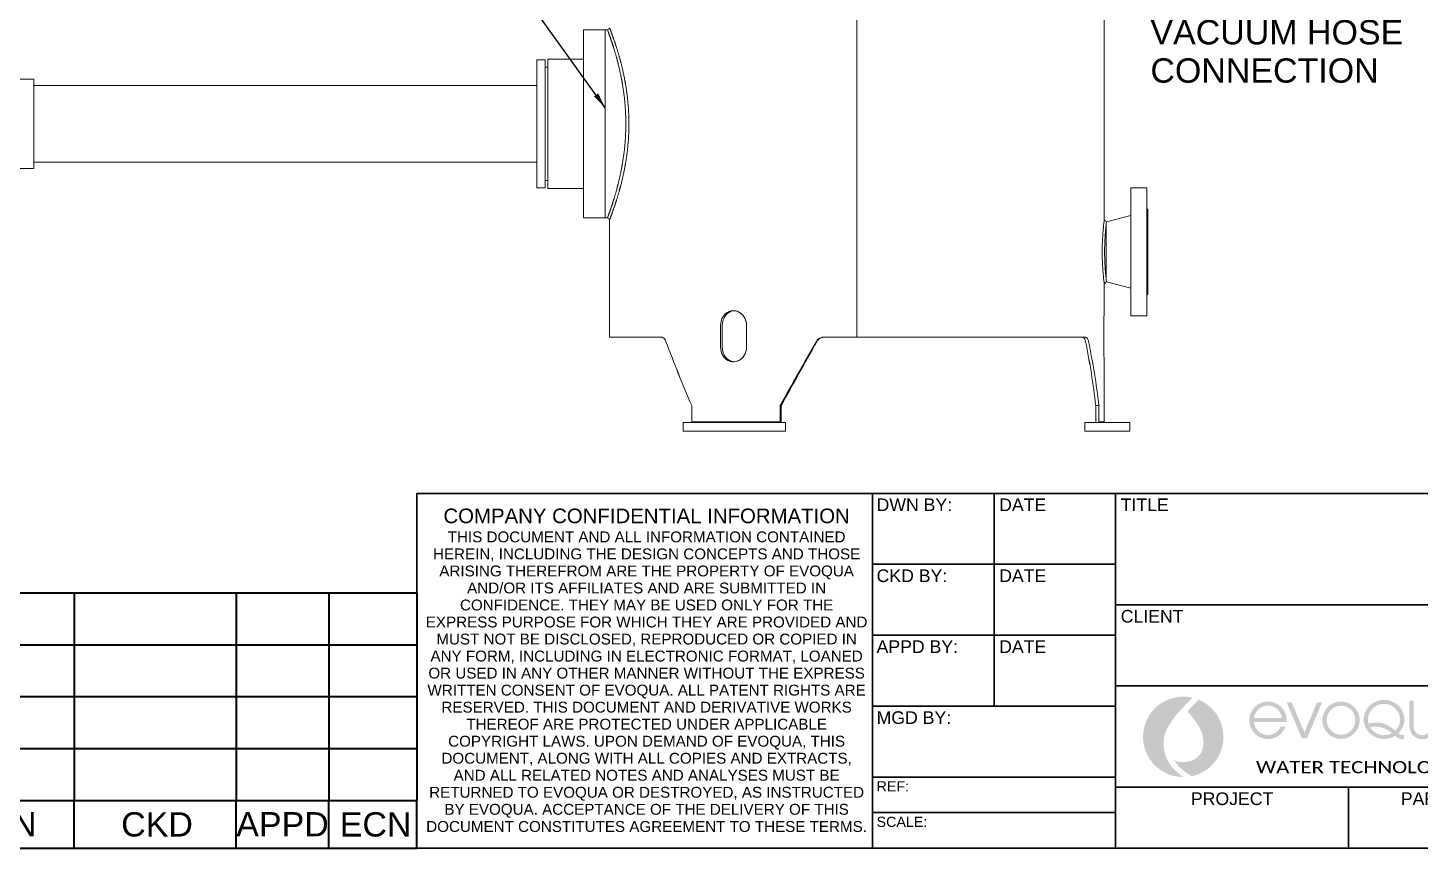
# Model space of a CAD drawing. Header units: inches. Extents: x 12 to 318, y 5 to 204.
# Drawn here: x 193.9 to 275.5, y 4.7 to 52.8 of the extents above; entities that cross this region are included whole.
import ezdxf
from ezdxf.enums import TextEntityAlignment as Align

# ---------------------------------------------------------------- set-up
doc = ezdxf.new("R2010")
doc.units = ezdxf.units.IN
doc.header["$LTSCALE"] = 9.5
doc.header["$MEASUREMENT"] = 0
doc.layers.get('0').update_dxf_attribs({"lineweight": 25})
for name, color, linetype, lineweight in [('Border', 7, 'Continuous', 35), ('Hatch', 7, 'Continuous', 18), ('Symbol', 7, 'Continuous', 25), ('Symbol (ANSI)', 7, 'Continuous', 25), ('Title', 7, 'Continuous', 35), ('Visible', 7, 'Continuous', 18)]:
    doc.layers.add(name, color=color, linetype=linetype, lineweight=lineweight)
doc.styles.add('MEMCOR Medium', font='arial.ttf')
doc.styles.get("Standard").update_dxf_attribs({"font": 'arial.ttf'})
doc.styles.add('Standard A-B-C', font='arial.ttf')
doc.styles.add('Standard D-E', font='arial.ttf')
doc.dimstyles.new('in [mm] D-E NeptuneBenson$7', dxfattribs={"dimscale": 9.5, "dimtxt": 0.1500000059604645, "dimasz": 0.09842519462108612, "dimexe": 0.125, "dimexo": 0.063, "dimgap": 0.03149606299212598, "dimtad": 0, "dimtih": 1, "dimtoh": 1, "dimdec": 4, "dimzin": 3, "dimdsep": 46, "dimlunit": 5, "dimtxsty": 'Standard D-E', "dimcen": 0.09, "dimdle": 0.3937007874015748, "dimclrd": 256, "dimclre": 256, "dimclrt": 256, "dimadec": 1, "dimazin": 1, "dimtfac": 1, "dimtofl": 0, "dimtmove": 0, "dimatfit": 3, "dimfxl": 1, "dimfrac": 1, "dimtolj": 1, "dimtzin": 4, "dimlwd": -1, "dimlwe": -1, "dimarcsym": 0})

# ---------------------------------------------------------------- blocks, each defined once
blk = doc.blocks.new('Borders 22x34_D')
at = {"layer": 'Border'}
blk.add_line((1.25, 0.4999999999999998), (33.5, 0.4999999999999999), dxfattribs=at)
blk = doc.blocks.new('Title Blocks D-E')
at = {"layer": 'Hatch'}
h = blk.add_hatch(color=256, dxfattribs=at)
edge = h.paths.add_edge_path()
edge.add_arc((19.98189101367876, 9.943906092784042), 0.2480719103066371, 76.67904422196989, 270.1894755167525)
edge.add_spline(control_points=[(19.98271137895041, 9.695835538940974), (19.95345309105183, 9.716895074018595), (19.90706101172811, 9.757582681646385), (19.87700493049096, 9.809075822364122), (19.86340140199017, 9.859645821546861), (19.85905807307129, 9.913599619973075), (19.86446310478937, 9.954909505000881), (19.8816433844362, 9.996605463722519), (19.91586083952322, 10.05094746716277), (19.94824109578481, 10.09215870240479), (19.99280924253348, 10.13969271243175), (20.03904818574205, 10.18530354588766)], knot_values=[1, 1, 1, 1, 1, 2, 3, 4, 5, 6, 7, 8, 9, 9, 9, 9, 9], degree=4, periodic=0)
h = blk.add_hatch(color=256, dxfattribs=at)
edge = h.paths.add_edge_path()
edge.add_line((20.07652725733046, 10.17321735301929), (20.00727756033102, 10.10174476056733))
edge.add_spline(control_points=[(20.00727756033102, 10.10174476056733), (20.03914590152676, 10.06589463365678), (20.06205326464902, 10.03231709591344), (20.07977724453722, 10.00633734431644), (20.09291840155609, 9.982728954174325), (20.10645438168407, 9.938139373098876), (20.10645438168407, 9.885254681356948), (20.0973312580813, 9.844655972069827), (20.06500654201578, 9.813293603220147), (20.03456712345327, 9.793429472069839), (19.98866453348985, 9.788065841916373), (19.94298954232558, 9.788065841916373), (19.92328802309256, 9.80336153764499)], knot_values=[1, 1, 1, 1, 1, 2, 3, 4, 5, 6, 7, 8, 9, 10, 10, 10, 10, 10], degree=4, periodic=0)
edge.add_spline(control_points=[(19.92328802309256, 9.80336153764499), (19.94541699423018, 9.76971769391496), (19.96808223500112, 9.745075690320038), (19.99617440364807, 9.723795472653753), (20.03456712345327, 9.701491365215341)], knot_values=[1, 1, 1, 1, 1, 2, 2, 2, 2, 2], degree=4, periodic=0)
edge.add_arc((19.98189101367876, 9.943906092784042), 0.248071910306636, 282.2596405573036, 427.574169988247)
h = blk.add_hatch(color=256, dxfattribs=at)
edge = h.paths.add_edge_path(flags=0)
edge.add_arc((20.50451582386743, 10.0511933714257), 0.08593673129867534, 6.776661522110381, 173.2233384778896)
edge.add_line((20.41917947616973, 10.06133386194242), (20.58985217156513, 10.06133386194242))
edge = h.paths.add_edge_path()
edge.add_arc((20.50465952519584, 10.04614204808804), 0.1155461320437756, 354.8678353908406, 699.9288679324424)
edge.add_line((20.61318822665002, 10.00648817575572), (20.58256276585194, 10.00648817575572))
edge.add_arc((20.50435126089575, 10.04054076796844), 0.0853030980909805, 183.1818174345895, 336.47212022216326, ccw=False)
edge.add_line((20.41917966361967, 10.035806049248), (20.61974243338927, 10.035806049248))
blk.add_hatch(color=256, dxfattribs=at).paths.add_polyline_path([(20.83882920677774, 10.1574384630601), (20.74579721742829, 9.936036758994819), (20.71370478699376, 9.936036758994819), (20.61974243338927, 10.1574384630601), (20.65090274812042, 10.1574384630601), (20.72975100221102, 9.971649823795975), (20.80781854366126, 10.1574384630601)])
h = blk.add_hatch(color=256, dxfattribs=at)
edge = h.paths.add_edge_path(flags=0)
edge.add_arc((20.95540742271109, 10.04673761102746), 0.08898218991667346, 0, 360)
edge = h.paths.add_edge_path()
edge.add_arc((20.95540742271109, 10.04673761102746), 0.1152627050413219, 0, 360)
h = blk.add_hatch(color=256, dxfattribs=at)
edge = h.paths.add_edge_path(flags=0)
edge.add_spline(control_points=[(21.28965365755471, 9.98179292378984), (21.28703241586095, 9.983963055464308), (21.27929868501237, 9.99042403830512), (21.26621666323003, 10.00148305775575), (21.24874244271965, 10.01314764377143), (21.21811683598544, 10.03074535794635), (21.17310424011757, 10.03358443398824), (21.14717791512313, 10.03074535794635), (21.12528978030135, 10.02579253233809)], knot_values=[-5.52597164909316, -5.52597164909316, -5.52597164909316, -5.52597164909316, -5.52597164909316, -5, -4, -3, -2, -1, -1, -1, -1, -1], degree=4, periodic=0)
edge.add_arc((21.2209285947543, 10.05406190907489), 0.09972933616068584, 182.5887102984282, 196.466876723726, ccw=False)
edge.add_arc((21.22092859475428, 10.04792371726015), 0.09964095679554646, 0.9395147463749254, 179.0604852533602, ccw=False)
edge.add_arc((21.2209285947543, 10.05406190907489), 0.09972933616068579, 313.56015868189434, 357.4112897013063, ccw=False)
edge = h.paths.add_edge_path(flags=0)
edge.add_spline(control_points=[(21.13623384771224, 10.00140509266396), (21.14717791512313, 10.00653126271307), (21.16403102746299, 10.00775959704101), (21.18778228260108, 10.00775959704101), (21.22362858241822, 9.997574353673063), (21.24871627221788, 9.983693987986738), (21.26100620248021, 9.974763794409442), (21.26795225583187, 9.96919300850959), (21.27019188039856, 9.967349342635039)], knot_values=[-5.475496917830196, -5.475496917830196, -5.475496917830196, -5.475496917830196, -5.475496917830196, -4.475496917830196, -3.475496917830196, -2.475496917830196, -1.475496917830196, -1, -1, -1, -1, -1], degree=4, periodic=0)
edge.add_arc((21.2209285947543, 10.05406190907489), 0.09972933616068583, 211.8702374822789, 299.6018442750251, ccw=False)
edge = h.paths.add_edge_path()
edge.add_line((21.34298238841649, 9.955344151221507), (21.34298238841649, 9.930594838847103))
edge.add_spline(control_points=[(21.34298238841649, 9.930594838847103), (21.32558160767466, 9.930594838847103), (21.3124251213407, 9.931839985738108), (21.30160919742674, 9.939822479466438), (21.29240971520882, 9.947892082317136), (21.28922983792888, 9.950733973171527)], knot_values=[6.426385496155728, 6.426385496155728, 6.426385496155728, 6.426385496155728, 6.426385496155728, 7.426385496155728, 8, 8, 8, 8, 8], degree=4, periodic=0)
edge.add_arc((21.22080332029925, 10.05690955693937), 0.1263148562258648, 183.1672639838756, 302.80039011630686, ccw=False)
edge.add_arc((21.22092859475428, 10.04648217173905), 0.1262942701338117, 2.941242516077807, 178.4353925870931, ccw=False)
edge.add_arc((21.22080332029925, 10.05690955693937), 0.1263148562258648, 314.2285574218731, 358.2093711192952, ccw=False)
edge.add_spline(control_points=[(21.30891075433669, 9.966396999961352), (21.31059179566335, 9.965135118110556), (21.31622790101721, 9.961063967666211), (21.32196975317009, 9.957773353566468), (21.33082036812931, 9.95499168933311), (21.34298238841649, 9.955344151221507)], knot_values=[6.585199874805888, 6.585199874805888, 6.585199874805888, 6.585199874805888, 6.585199874805888, 7, 8, 8, 8, 8, 8], degree=4, periodic=0)
h = blk.add_hatch(color=256, dxfattribs=at)
edge = h.paths.add_edge_path()
edge.add_arc((21.45740204549791, 10.00880344364932), 0.0797103534870232, 180, 360)
edge.add_line((21.53711239898493, 10.00880344364932), (21.53711239898493, 10.16800607434183))
edge.add_line((21.53711239898493, 10.16800607434183), (21.50965984869046, 10.16800607434183))
edge.add_line((21.50965984869046, 10.16800607434183), (21.50965984869046, 10.00769037620621))
edge.add_arc((21.45647626523377, 10.00769037620621), 0.05318358345669146, -180, 0, ccw=False)
edge.add_line((21.40329268177708, 10.00769037620621), (21.40329268177708, 10.16800607434183))
edge.add_line((21.40329268177708, 10.16800607434183), (21.37769169201088, 10.16800607434183))
edge.add_line((21.37769169201088, 10.16800607434183), (21.37769169201088, 10.00880344364932))
at = {"layer": 'Title'}
for p, q in [((18.06458223216816, 11.4454762342088), (15.25208223216816, 11.4454762342088)), ((15.25208223216816, 11.4454762342088), (15.25208223216816, 9.257976234208797)), ((19.56458223216816, 11.4454762342088), (18.06458223216816, 11.4454762342088)), ((18.06458223216816, 11.4454762342088), (18.06458223216816, 9.257976234208797)), ((18.06458223216816, 9.257976234208797), (18.06458223216816, 11.4454762342088)), ((18.81458223216816, 11.4454762342088), (18.81458223216816, 10.1329762342088)), ((19.56458223216816, 11.4454762342088), (25.75208223216816, 11.4454762342088)), ((19.56458223216816, 9.257976234208797), (19.56458223216816, 11.4454762342088)), ((19.56458223216816, 9.257976234208797), (19.56458223216816, 11.4454762342088)), ((18.06458223216816, 11.0079762342088), (19.56458223216816, 11.0079762342088)), ((19.56458223216816, 10.7579762342088), (25.75208223216816, 10.7579762342088)), ((18.06458223216816, 10.5704762342088), (19.56458223216816, 10.5704762342088)), ((19.56458223216816, 10.2579762342088), (25.75208223216816, 10.2579762342088)), ((18.06458223216816, 10.1329762342088), (19.56458223216816, 10.1329762342088)), ((18.06458223216816, 9.695476234208797), (19.56458223216816, 9.695476234208797)), ((19.56458223216816, 9.632976234208797), (25.75208223216816, 9.632976234208797)), ((21.00208223216816, 9.632976234208797), (21.00208223216816, 9.257976234208797)), ((18.06458223216816, 9.476726234208797), (19.56458223216816, 9.476726234208797)), ((15.25208223216816, 9.257976234208797), (18.06458223216816, 9.257976234208797)), ((18.06458223216816, 9.257976234208797), (19.56458223216816, 9.257976234208797)), ((25.75208223216816, 9.257976234208797), (19.56458223216816, 9.257976234208797))]:
    blk.add_line(p, q, dxfattribs=at)
at = {"layer": 'Title', "insert": (16.67048464356042, 11.3517262342088), "char_height": 0.06000000074153809, "width": 2.725909075399083, "attachment_point": 2, "line_spacing_factor": 0.7571007013320923, "style": 'Standard A-B-C'}
blk.add_mtext('\\pxsm0.94;\\fArial|b0|i0;{\\H0.0900;COMPANY CONFIDENTIAL INFORMATION\\P}\\fArial|b0|i0;{\\H0.0670;THIS DOCUMENT AND ALL INFORMATION CONTAINED HEREIN, INCLUDING THE DESIGN CONCEPTS AND THOSE ARISING THEREFROM ARE THE PROPERTY OF EVOQUA AND/OR ITS AFFILIATES AND ARE SUBMITTED IN CONFIDENCE. THEY MAY BE USED ONLY FOR THE EXPRESS PURPOSE FOR WHICH THEY ARE PROVIDED AND MUST NOT BE DISCLOSED, REPRODUCED OR COPIED IN ANY FORM, INCLUDING IN ELECTRONIC FORMAT, LOANED OR USED IN ANY OTHER MANNER WITHOUT THE EXPRESS WRITTEN CONSENT OF EVOQUA. ALL PATENT RIGHTS ARE RESERVED. THIS DOCUMENT AND DERIVATIVE WORKS THEREOF ARE PROTECTED UNDER APPLICABLE COPYRIGHT LAWS. UPON DEMAND OF EVOQUA, THIS DOCUMENT, ALONG WITH ALL COPIES AND EXTRACTS, AND ALL RELATED NOTES AND ANALYSES MUST BE RETURNED TO EVOQUA OR DESTROYED, AS INSTRUCTED BY EVOQUA. ACCEPTANCE OF THE DELIVERY OF THIS DOCUMENT CONSTITUTES AGREEMENT TO THESE TERMS}\\fArial|b0|i0;{\\H0.0680;.}', dxfattribs=at)
at = {"layer": 'Title'}
for s, insert, char_height, attachment_point, style in [('\\fArial|b0|i0;{\\H0.0780;DWN BY:}', (18.08958223216816, 11.4142262342088), 0.07799999920401986, 1, 'Standard A-B-C'), ('\\fArial|b0|i0;{\\H0.0780;DATE}', (18.84583223216816, 11.4142262342088), 0.07799999920401986, 1, 'Standard A-B-C'), ('\\fArial|b0|i0;{\\H0.0780;TITLE}', (19.59583223216816, 11.4142262342088), 0.07799999920401986, 1, 'Standard A-B-C'), ('\\fArial|b0|i0;{\\H0.0780;CKD BY:}', (18.08958223216816, 10.9767262342088), 0.07799999920401986, 1, 'Standard A-B-C'), ('\\fArial|b0|i0;{\\H0.0780;DATE}', (18.84583223216816, 10.9767262342088), 0.07799999920401986, 1, 'Standard A-B-C'), ('\\fArial|b0|i0;{\\H0.0780;CLIENT}', (19.59583223216816, 10.7267262342088), 0.07799999920401986, 1, 'Standard A-B-C'), ('\\fArial|b0|i0;{\\H0.0780;DATE}', (18.84583223216816, 10.5392262342088), 0.07799999920401986, 1, 'Standard A-B-C'), ('\\fArial|b0|i0;{\\H0.0780;MGD BY:}', (18.08958223216816, 10.1017262342088), 0.07799999920401986, 1, 'Standard A-B-C'), ('\\fCalibri|b0|i0;\\W1.20;{\\H0.0750;WATER TECHNOLOGIES}', (21.77234922199468, 9.794773761189376), 0.07500000239357234, 3, 'Standard D-E'), ('\\fArial|b0|i0;{\\H0.0630;REF:}', (18.08958223216816, 9.670476234208797), 0.06299999755198561, 1, 'Standard A-B-C'), ('\\fArial|b0|i0;{\\H0.0780;PROJECT}', (20.28333223216816, 9.6017262342088), 0.07799999920401986, 2, 'Standard A-B-C'), ('\\fArial|b0|i0;{\\H0.0780;PART NUMBER}', (21.72083223216816, 9.6017262342088), 0.07799999920401986, 2, 'Standard A-B-C'), ('\\fArial|b0|i0;{\\H0.0630;SCALE:}', (18.08958223216816, 9.451726234208797), 0.06299999755198561, 1, 'Standard A-B-C')]:
    blk.add_mtext(s, dxfattribs=dict(at, insert=insert, char_height=char_height, attachment_point=attachment_point, style=style))
at = {"layer": 'Title', "insert": (18.08958223216816, 10.5392262342088), "char_height": 0.07799999920401986, "attachment_point": 1, "line_spacing_factor": 3.028467655181885, "style": 'Standard A-B-C'}
blk.add_mtext('\\fArial|b0|i0;{\\H0.0780;APPD BY:\\P}', dxfattribs=at)
at = {"layer": 'Title', "lineweight": 30, "flags": 63}
for tag, height, p in [('CREATION_DATE', 0.09399999783733698, (19.18958223216816, 11.1407762342088)), ('DESIGNER', 0.09399999783733698, (18.43958223216816, 11.1407762342088)), ('CHECKED_DATE', 0.09399999783733698, (19.18958223216816, 10.7032762342088)), ('CHECKED_BY', 0.09399999783733698, (18.43958223216816, 10.7032762342088)), ('ENG_APPROVED_BY', 0.09399999783733698, (18.43958223216816, 10.2657762342088)), ('ENG_APPROVAL_DATE', 0.09399999783733698, (19.18958223216816, 10.2657762342088)), ('MANAGER', 0.09399999783733698, (18.81458223216816, 9.828276234208797)), ('PROJECT', 0.1200000014830762, (20.28333223216816, 9.376776234208798)), ('PART_NUMBER', 0.1200000014830762, (21.72083223216816, 9.376776234208798)), ('Sheet_Number', 0.1200000014830762, (24.50208223216816, 9.376776234208798)), ('REVISION_NUMBER', 0.1200000014830762, (25.56458223216816, 9.376776234208798)), ('Number_of_sheets', 0.12466666970666, (25.06458223216816, 9.376776234208798)), ('@DMS_Reference', 0.1200000014830762, (23.31458223216816, 9.376776234208798))]:
    blk.add_attdef(tag, text='', height=height, dxfattribs=at).set_placement(p, align=Align.MIDDLE_CENTER)
for tag, p in [('!Reference', (18.87708223216816, 9.526726234208796)), ('Scale_1', (18.87708223216816, 9.307976234208798))]:
    blk.add_attdef(tag, text='', height=0.07799999920401986, dxfattribs=at).set_placement(p, align=Align.BOTTOM_CENTER)
blk = doc.blocks.new('REVISION HISTORY')
at = {"layer": 'Symbol', "lineweight": 40}
for p, q in [((12.0175707732559, 2.074655538904385), (22.81200683154063, 2.074655538904385)), ((20.69859214072695, 2.074655538904385), (20.69859214072695, 0.7941311077808768)), ((21.69859214072695, 2.074655538904385), (21.69859214072695, 0.7941311077808768)), ((22.26943821399773, 2.074655538904385), (22.26943821399773, 0.7941311077808768)), ((22.81200683154063, 2.074655538904385), (22.81200683154063, 0.7941311077808768)), ((12.0175707732559, 1.754524431123508), (22.81200683154063, 1.754524431123508)), ((12.0175707732559, 1.434393323342631), (22.81200683154063, 1.434393323342631)), ((12.0175707732559, 1.114262215561754), (22.81200683154063, 1.114262215561754)), ((12.0175707732559, 0.7941311077808768), (22.81200683154063, 0.7941311077808768)), ((20.69859214072695, 0.4999999999999998), (20.69859214072695, 0.7941311077808768)), ((21.69859214072695, 0.4999999999999998), (21.69859214072695, 0.7941311077808768)), ((22.26943821399773, 0.4999999999999998), (22.26943821399773, 0.7941311077808768)), ((22.81200683154063, 0.4999999999999998), (22.81200683154063, 0.7941311077808768)), ((12.0175707732559, 0.4999999999999998), (22.81200683154063, 0.4999999999999998))]:
    blk.add_line(p, q, dxfattribs=at)
at = {"layer": 'Symbol', "char_height": 0.1500000047871447, "attachment_point": 7, "style": 'MEMCOR Medium'}
for s, insert in [('DWN', (19.96524539888552, 0.572065551496866)), ('CKD', (20.98822786025928, 0.5694931424802211)), ('APPD', (21.69835214010489, 0.572065551496866)), ('ECN', (22.33683825909716, 0.5694931424802211))]:
    blk.add_mtext(s, dxfattribs=dict(at, insert=insert))

msp = doc.modelspace()

# ---------------------------------------------------------------- linework, layer by layer
at = {"layer": 'Visible'}
for p, q in [((257.0174830504922, 41.5544890653735), (257.0174830504922, 83.78991177396573)), ((242.517481785133, 34.67991177396463), (242.517481785133, 59.03991177396541)), ((242.5174843158603, 59.03991177396542), (242.5174843158603, 34.67991177396463)), ((226.4862330504925, 52.6799117739647), (226.4862330504925, 41.67991177396472)), ((227.7674830504925, 52.6799117739647), (226.4862330504925, 52.6799117739647)), ((227.7674830504925, 41.67991177396469), (227.7674830504925, 52.67991177396463)), ((227.7674830504925, 52.67991177396463), (227.8964556339785, 52.67991177396463)), ((227.7674830504925, 52.6799117739647), (227.7674830504925, 41.67991177396472)), ((223.7499830504925, 50.9244117739647), (223.7499830504925, 43.43541177396472)), ((224.2499830504925, 50.9244117739647), (223.7499830504925, 50.9244117739647)), ((224.2499830504925, 50.9244117739647), (224.2499830504925, 43.43541177396472)), ((224.3924830504925, 50.96116177396471), (224.3924830504925, 43.39866177396471)), ((226.4862330504925, 50.96116177396471), (224.3924830504925, 50.96116177396471)), ((192.8924830504925, 49.8049117739647), (194.2674830504925, 49.8049117739647)), ((194.2674830504925, 44.5549117739647), (194.2674830504925, 49.8049117739647)), ((224.3924830504925, 50.4924117739647), (224.2499830504925, 50.4924117739647)), ((194.2674830504925, 49.4299117739647), (223.7499830504925, 49.4299117739647)), ((194.2674830504925, 44.92991177396471), (223.7499830504925, 44.92991177396471)), ((192.8924830504925, 44.55491177396471), (194.2674830504925, 44.55491177396471)), ((224.2499830504925, 43.43541177396472), (223.7499830504925, 43.43541177396472)), ((224.3924830504925, 43.86741177396471), (224.2499830504925, 43.86741177396471)), ((226.4862330504925, 43.39866177396471), (224.3924830504925, 43.39866177396471)), ((258.5799830504924, 43.4299117739648), (258.5799830504924, 35.92991177396484)), ((259.5199830504923, 43.42991177396481), (258.5799830504924, 43.4299117739648)), ((259.5199830504923, 43.42991177396481), (259.5199830504924, 35.92991177396485)), ((227.7674830504925, 41.67991177396472), (226.4862330504925, 41.67991177396472)), ((227.7674830504925, 41.67991177396469), (227.8964556339786, 41.67991177396469)), ((257.1420939047719, 41.43332862949261), (258.5799830504924, 41.80491177396481)), ((259.5799830504924, 42.17991177396482), (259.5199830504923, 42.17991177396482)), ((259.5799830504924, 42.17991177396482), (259.5799830504924, 37.17991177396484)), ((228.0174830504925, 34.67991177396451), (228.0174830504925, 41.55899462225276)), ((257.1288719393814, 41.31574264029418), (257.1288719393815, 38.04408090763513)), ((257.0174830504922, 36.23491164280183), (257.0174830504922, 37.80533448255656)), ((257.1420939047719, 37.92649491843701), (258.5799830504924, 37.55491177396483)), ((259.5799830504924, 37.17991177396484), (259.5199830504924, 37.17991177396484)), ((259.5199830504924, 35.92991177396485), (258.5799830504924, 35.92991177396484)), ((234.5217949498702, 34.10991177396453), (234.5217949498702, 35.35991177396456)), ((234.6251874819734, 35.35991177396457), (234.6251874819734, 34.10991177396453)), ((236.0456564019592, 34.10991177396411), (236.0456564019592, 35.35991177396459)), ((236.0464441516808, 35.35991177396458), (236.0464441516808, 34.10991177396458)), ((256.9907766794607, 34.10991177396475), (256.9907766794607, 35.35991177396473)), ((231.052684220683, 34.67991177396453), (228.0174830504925, 34.67991177396451)), ((242.517481785133, 34.67991177396463), (240.5693141345944, 34.67991177396461)), ((242.5174817905418, 34.67991177396458), (242.5174843158603, 34.67991177396458)), ((255.936694665169, 34.67991177396476), (242.5174843158603, 34.67991177396462)), ((257.0174830504922, 29.72991177396507), (257.0174830504922, 33.23491190512767)), ((232.8302211526657, 29.72407905452088), (232.8302211526657, 30.67991177396453)), ((232.8308761755649, 30.67991177396453), (232.8302211526657, 30.67991177396453)), ((232.8308761755713, 30.67991177396451), (232.8308761755713, 29.72505989438076)), ((238.0818489814384, 30.67991177396456), (238.0237402225181, 30.67991177396456)), ((238.0237402225181, 29.67991177396454), (238.0237402225181, 30.67991177396456)), ((238.0818489814384, 30.67991177396456), (238.0818489814384, 29.67991177396454)), ((256.5206928492132, 30.67991177396474), (256.5206928492132, 29.67991177396473)), ((256.5208896526803, 29.67991177396473), (256.5208896526803, 30.67991177396473)), ((256.5208896526803, 30.67991177396473), (256.7043403907896, 30.67991177396474)), ((256.7043403907896, 30.67991177396474), (256.7043403907896, 29.67991177396473)), ((232.5610740969184, 29.67991177396469), (232.3233645802287, 29.67991177396469)), ((232.3233645802287, 29.1799117739647), (232.3233645802287, 29.67991177396469)), ((236.7522362748919, 29.6799117739647), (232.5610740969184, 29.67991177396469)), ((232.8341163499987, 29.72991177396476), (232.8007254303418, 29.67991177396474)), ((232.8341163499987, 29.72991177396475), (238.0124125788137, 29.72991177396474)), ((237.6199979500977, 29.67991177396469), (236.7522362748919, 29.67991177396469)), ((237.6199979500977, 29.67991177396469), (238.0224287822941, 29.67991177396469)), ((237.9968778530493, 29.67991177396472), (238.0124125788137, 29.72991177396474)), ((238.0124125788137, 29.72991177396474), (238.0124125788137, 29.67991177396481)), ((238.0237402225181, 29.67991177396454), (238.022428782294, 29.67991177396454)), ((238.0257607727017, 29.67991177396454), (238.0237402225181, 29.67991177396454)), ((238.0257607727704, 29.67991177396469), (238.3059973303906, 29.67991177396468)), ((238.3394909794445, 29.67991177396468), (238.3059973303906, 29.67991177396468)), ((238.3394909794445, 29.17991177396469), (238.3394909794445, 29.67991177396468)), ((256.1366069134111, 29.67991177396472), (255.886606913411, 29.67991177396471)), ((255.886606913411, 29.17991177396472), (255.886606913411, 29.67991177396472)), ((256.1366069134111, 29.67991177396472), (257.5086056739977, 29.67991177396473)), ((256.7059202226726, 29.72991177396495), (256.7548458680939, 29.67991177396485)), ((256.7059202226726, 29.67991177396485), (256.7059202226726, 29.72991177396495)), ((256.7059202226727, 29.72991177396495), (257.0174830504922, 29.72991177396496)), ((257.0174830504922, 29.72991177396495), (257.0674830504922, 29.67991177396486)), ((258.2391387796755, 29.67991177396474), (257.5086056739976, 29.67991177396473)), ((258.5166069134102, 29.67991177396474), (258.2391387796755, 29.67991177396474)), ((258.5166069134102, 29.17991177396475), (258.5166069134102, 29.67991177396474)), ((232.3233645802287, 29.1799117739647), (232.5610740969184, 29.1799117739647)), ((232.5610740969184, 29.1799117739647), (236.7522362748919, 29.1799117739647)), ((236.7522362748919, 29.1799117739647), (237.6199979500977, 29.1799117739647)), ((238.3059973303906, 29.17991177396469), (237.6199979500977, 29.1799117739647)), ((238.3059973303906, 29.17991177396469), (238.3394909794445, 29.17991177396469)), ((255.886606913411, 29.17991177396472), (256.1366069134111, 29.17991177396472)), ((257.5086056739977, 29.17991177396473), (256.1366069134111, 29.17991177396472)), ((257.5086056739976, 29.17991177396473), (258.2391387796755, 29.17991177396474)), ((258.2391387796755, 29.17991177396474), (258.5166069134102, 29.17991177396475))]:
    msp.add_line(p, q, dxfattribs=at)
for points in [[(227.8964556339787, 52.67991177396465), (227.9367933930561, 52.72022202643616), (227.9771452902114, 52.76051867443389), (228.0174830504924, 52.80082892567656)], [(228.0174830504924, 41.55899462225275), (227.9771452902114, 41.59930487349543), (227.9367933930561, 41.63960152149316), (227.8964556339787, 41.67991177396467)], [(257.0174830504922, 41.55448906537326), (257.0590163420742, 41.51409868229406), (257.1005606098422, 41.4737190168977), (257.1420939047718, 41.43332862949261)], [(257.1420939047718, 37.92649491843703), (257.1005604861185, 37.88610464673764), (257.0590164652214, 37.84572475033904), (257.0174830504922, 37.80533448255636)], [(232.8302211526657, 30.67991177396453), (232.2897484354984, 31.92991177396453), (231.7858124946038, 33.17991177396453), (231.3240846966284, 34.42991177396454)], [(231.3246442904433, 34.42991177396452), (231.7864061285005, 33.17991177396451), (232.2903739988716, 31.92991177396452), (232.8308761755713, 30.67991177396451)], [(238.0237402225181, 30.67991177396456), (238.714338379087, 31.92991177396457), (239.4218772814226, 33.17991177396458), (240.1383941862351, 34.4299117739646)], [(240.1691582824116, 34.42991177396459), (239.461906682269, 33.17991177396458), (238.7635169896833, 31.92991177396457), (238.0818489814384, 30.67991177396456)], [(255.9197982995889, 34.42991177396476), (256.1713950799673, 33.17991177396476), (256.3724474872904, 31.92991177396475), (256.5206928492132, 30.67991177396474)], [(256.5208896526803, 30.67991177396473), (256.3726909480186, 31.92991177396474), (256.1716844553837, 33.17991177396475), (255.92013233039, 34.42991177396475)], [(256.0957128828639, 34.42991177396475), (256.3505604513156, 33.17991177396475), (256.5542002175742, 31.92991177396475), (256.7043403907896, 30.67991177396474)]]:
    msp.add_open_spline(points, degree=3, dxfattribs=at)
for points, knots in [([(227.8964556339787, 52.67991177396465), (227.8964556339788, 52.67991177396465), (227.9092603231007, 52.64617294284986), (227.9613912694689, 52.50528949303391), (228.0006849640191, 52.39818586322767), (228.0995636920459, 52.11644456418647), (228.1591560812408, 51.94158305319577), (228.2876104085267, 51.53895242709522), (228.3563595036571, 51.31115263718996), (228.4900478355871, 50.82665742648522), (228.5598241971791, 50.55283014255313), (228.6919790580936, 49.9556816275679), (228.7542243601737, 49.6323570686101), (228.8585160694197, 48.95602296055837), (228.900527815269, 48.60240932135997), (228.9564834342982, 47.88895335313502), (228.9703636993387, 47.52909733642733), (228.9703636993387, 46.830726211502), (228.9564834342982, 46.47087019479432), (228.900527815269, 45.75741422656935), (228.8585160694197, 45.40380058737095), (228.7542243601737, 44.72746647931922), (228.6919790580936, 44.40414192036141), (228.5598241971791, 43.80699340537618), (228.4900478355871, 43.5331661214441), (228.3563595036571, 43.04867091073937), (228.2876104085267, 42.8208711208341), (228.1591560812408, 42.41824049473355), (228.0995636920459, 42.24337898374285), (228.0006849640191, 41.96163768470165), (227.9613912694689, 41.8545340548954), (227.9092603231062, 41.71365060509449), (227.8964556339842, 41.67991177397906), (227.8964556339787, 41.67991177396467)], [21.27809189646734, 21.27809189646734, 21.27809189646757, 21.27809189646757, 23.93682088461898, 23.93682088461898, 26.59554987277038, 26.59554987277038, 29.25427886092179, 29.25427886092179, 31.9130078490732, 31.9130078490732, 34.57380183503867, 34.57380183503867, 37.23459582100415, 37.23459582100415, 39.89538980696963, 39.89538980696963, 42.5561837929351, 42.5561837929351, 45.21697777890058, 45.21697777890058, 47.87777176486606, 47.87777176486606, 50.53856575083154, 50.53856575083154, 53.19935973679702, 53.19935973679702, 55.85808872494843, 55.85808872494843, 58.51681771309984, 58.51681771309984, 61.17554670125125, 61.17554670125125, 63.83427568883552, 63.83427568883552, 63.83427568940266, 63.83427568940266]), ([(228.0174830504924, 52.80082892567656), (228.0174830504925, 52.80082892567656), (228.0309854494735, 52.76630221241146), (228.0859395234957, 52.62220852789371), (228.127356946758, 52.51268410711597), (228.2315846232626, 52.22467389781104), (228.2944038533525, 52.0459592398074), (228.4298489597406, 51.63455770373112), (228.5023570809703, 51.40183930904065), (228.6434156939341, 50.90694284547268), (228.7170808147561, 50.62722602365148), (228.8566902368213, 50.01718757036566), (228.9224943083753, 49.6868614125742), (229.032817200678, 48.99575421039675), (229.0772978634029, 48.63435156954053), (229.1365658096957, 47.90500723916784), (229.1512835018718, 47.53705078570225), (229.1512835018718, 46.82277276222707), (229.1365658096957, 46.45481630876148), (229.0772978634029, 45.72547197838879), (229.032817200678, 45.36406933753255), (228.9224943083753, 44.67296213535511), (228.8566902368213, 44.34263597756365), (228.7170808147561, 43.73259752427783), (228.6434156939341, 43.45288070245663), (228.5023570809703, 42.95798423888866), (228.4298489597406, 42.7252658441982), (228.2944038533525, 42.31386430812191), (228.2315846232626, 42.13514965011828), (228.127356946758, 41.84713944081334), (228.0859395234957, 41.7376150200356), (228.0309854494791, 41.59352133553266), (228.0174830504981, 41.55899462226694), (228.0174830504924, 41.55899462225275)], [-65.28473741580785, -65.28473741580785, -65.28473741580785, -65.28473741580785, -62.56574190059764, -62.56574190059764, -59.84674638538742, -59.84674638538742, -57.1277508701772, -57.1277508701772, -54.40875535496698, -54.40875535496698, -51.68735608552656, -51.68735608552656, -48.96595681608613, -48.96595681608613, -46.24455754664569, -46.24455754664569, -43.52315827720527, -43.52315827720527, -40.80175900776484, -40.80175900776484, -38.0803597383244, -38.0803597383244, -35.35896046888396, -35.35896046888396, -32.63756119944353, -32.63756119944353, -29.91856568423331, -29.91856568423331, -27.19957016902309, -27.19957016902309, -24.48057465381287, -24.48057465381287, -21.7615791391612, -21.7615791391612, -21.76157913860266, -21.76157913860266]), ([(257.0024087559909, 41.43408186699291), (257.0015395874333, 41.4269074333838), (257.0006395778841, 41.41942974557028), (256.9939871320823, 41.3637962974453), (256.9870957513294, 41.30423028791591), (256.9722955151865, 41.1666270499712), (256.9644015554659, 41.08858092867308), (256.9491364585987, 40.92229445291821), (256.941229575421, 40.82835175540819), (256.9263822597194, 40.62374809290471), (256.9194570468046, 40.51309203263992), (256.9079458851475, 40.2822031280571), (256.9033615833447, 40.16178388158897), (256.8972858673305, 39.91955446018662), (256.89579866737, 39.79774209542109), (256.89579866737, 39.67991177396481)], [23.19831917963526, 23.19831917963526, 23.19831917963526, 23.19831917963526, 23.3444230088024, 23.3444230088024, 24.2422814670053, 24.2422814670053, 25.1401399252082, 25.1401399252082, 26.03800697470502, 26.03800697470502, 26.93587402420184, 26.93587402420184, 27.83374107369866, 27.83374107369866, 28.73160812319548, 28.73160812319548, 28.73160812319548, 28.73160812319548]), ([(257.0174830504922, 41.55448906537328), (257.0174830504913, 41.55448906536535), (257.0160088376471, 41.54320055976501), (257.0104708589272, 41.49956140024769), (257.0068702307986, 41.47094443699599), (257.0024087559909, 41.43408186699291)], [21.54870609239661, 21.54870609239661, 21.5487060927117, 21.5487060927117, 22.44656455059951, 22.44656455059951, 23.19831917963526, 23.19831917963526, 23.19831917963526, 23.19831917963526]), ([(257.1288719393815, 41.31574264029513), (257.1281836053433, 41.30959437856176), (257.1274721232455, 41.30320516240464), (257.1217963131056, 41.25191487752674), (257.1158430495319, 41.19630782593409), (257.1030584518483, 41.06784264883976), (257.0962400158263, 40.99497626237345), (257.0830560288038, 40.83972047576014), (257.0762280426479, 40.75201001785874), (257.0634086472828, 40.5609851903636), (257.0574303764562, 40.45767551450874), (257.0474946052425, 40.24212518618188), (257.0435384915702, 40.1297108552167), (257.0382957632905, 39.90359542609887), (257.0370127480797, 39.7898923121194), (257.0370127480797, 39.67991177396481), (257.0370127480797, 39.56993123581022), (257.0382957632906, 39.45622812183075), (257.0435384915702, 39.23011269271293), (257.0474946052425, 39.11769836174774), (257.0574303764562, 38.90214803342088), (257.0634086472828, 38.79883835756603), (257.0762280426479, 38.60781353007089), (257.0830560288038, 38.52010307216949), (257.0962400158263, 38.36484728555618), (257.1030584518483, 38.29198089908986), (257.1158430495319, 38.16351572199553), (257.1217963131056, 38.10790867040289), (257.1274721232455, 38.05661838552491), (257.1281836053433, 38.0502291693677), (257.1288719393815, 38.04408090763427)], [-5.152609483577328, -5.152609483577328, -5.152609483577328, -5.152609483577328, -5.028298459789877, -5.028298459789877, -4.190252631370868, -4.190252631370868, -3.352206802951859, -3.352206802951859, -2.514155102213894, -2.514155102213894, -1.676103401475929, -1.676103401475929, -0.8380517007379646, -0.8380517007379646, 0, 0, 0, 0.8380517007379638, 0.8380517007379638, 1.676103401475928, 1.676103401475928, 2.514155102213891, 2.514155102213891, 3.352206802951855, 3.352206802951855, 4.190252631370864, 4.190252631370864, 5.028298459789873, 5.028298459789873, 5.152609483578867, 5.152609483578867, 5.152609483578867, 5.152609483578867]), ([(257.1420939047718, 41.43332862949261), (257.1420939047719, 41.43332862949261), (257.1408300860694, 41.42257177497457), (257.1360314461307, 41.38051980929934), (257.1328398370888, 41.35228122042992), (257.1288719393815, 41.31574264029513)], [-20.00002553869961, -20.00002553869961, -20.00002553869961, -20.00002553869961, -19.16523934871505, -19.16523934871505, -18.44501013328993, -18.44501013328993, -18.44501013328993, -18.44501013328993]), ([(256.89579866737, 39.67991177396481), (256.89579866737, 39.56208145250854), (256.8972858673305, 39.440269087743), (256.9033615833447, 39.19803966634065), (256.9079458851475, 39.07762041987252), (256.9194570468046, 38.8467315152897), (256.9263822597194, 38.73607545502492), (256.941229575421, 38.53147179252144), (256.9491364585987, 38.43752909501141), (256.9644015554659, 38.27124261925654), (256.9722955151865, 38.19319649795842), (256.9870957513294, 38.05559326001371), (256.9939871320823, 37.99602725048432), (257.000639577885, 37.94039380235184), (257.001539587435, 37.93291611453142), (257.0024087559934, 37.92574168091598)], [28.73160812319548, 28.73160812319548, 28.73160812319548, 28.73160812319548, 29.6294751726923, 29.6294751726923, 30.52734222218912, 30.52734222218912, 31.42520927168594, 31.42520927168594, 32.32307632118275, 32.32307632118275, 33.22093477938566, 33.22093477938566, 34.11879323758855, 34.11879323758855, 34.26489706689647, 34.26489706689647, 34.26489706689647, 34.26489706689647]), ([(257.0024087559934, 37.92574168091598), (257.0068702308, 37.88887911092293), (257.0104708589276, 37.86026214767821), (257.0160088376471, 37.81662298816461), (257.0174830504913, 37.80533448256428), (257.0174830504922, 37.80533448255636)], [5.533288943700995, 5.533288943700995, 5.533288943700995, 5.533288943700995, 6.285043572595971, 6.285043572595971, 7.182902030483754, 7.182902030483754, 7.18290203079887, 7.18290203079887]), ([(257.1288719393815, 38.04408090763427), (257.132822551844, 38.0077014995219), (257.136003551302, 37.9795510748169), (257.1408199382725, 37.93733737114617), (257.1420939047719, 37.92649491843703), (257.1420939047718, 37.92649491843703)], [-8.22209581399036, -8.22209581399036, -8.22209581399036, -8.22209581399036, -7.504795368913318, -7.504795368913318, -6.666689870646927, -6.666689870646927, -6.666689870646914, -6.666689870646914]), ([(234.5217949498702, 35.35991177396456), (234.5217949498702, 35.53859101490784), (234.5689925345298, 35.71685825133955), (234.655881856059, 35.86304421364138), (234.745555369311, 36.01391440801059), (234.8773433885893, 36.1297981427038), (235.0278994147815, 36.18884393000503), (235.1736948270447, 36.24602267681252), (235.3364483736709, 36.24972409065996), (235.487241165676, 36.19929134838723), (235.6454196454905, 36.14638845827222), (235.7894542373498, 36.03402651414485), (235.889896961976, 35.88402884841737), (235.9903396866023, 35.7340311826899), (236.0464441516808, 35.54723188546457), (236.0464441516808, 35.35991177396458)], [-3.141592653589792, -3.141592653589792, -3.141592653589792, -3.141592653589792, -2.52897811321286, -2.52897811321286, -2.52897811321286, -1.896733584909645, -1.896733584909645, -1.896733584909645, -1.284480764571366, -1.284480764571366, -1.284480764571366, -0.6422403822856829, -0.6422403822856829, -0.6422403822856829, -3.194088094213912e-31, -3.194088094213912e-31, -3.194088094213912e-31, -3.194088094213912e-31]), ([(235.3179993886552, 36.23296187731706), (235.2615386039322, 36.22896564758592), (235.2056838728107, 36.21763571132744), (235.1518758383429, 36.19894133456383), (234.9990430604708, 36.14584306476777), (234.8634730361604, 36.03344550835705), (234.7699388902609, 35.88353370135863), (234.6764047443614, 35.73362189436021), (234.6251874819734, 35.54702582335175), (234.6251874819734, 35.35991177396457)], [1.6326592193096, 1.6326592193096, 1.6326592193096, 1.6326592193096, 1.858524886363372, 1.858524886363372, 1.858524886363372, 2.500058769976582, 2.500058769976582, 2.500058769976582, 3.141592653589792, 3.141592653589792, 3.141592653589792, 3.141592653589792]), ([(236.0456564019592, 35.35991177396459), (236.0456564019592, 35.53859101490787), (235.9947603634238, 35.71685825133957), (235.9027399643922, 35.86304421364139), (235.8077709586873, 36.0139144080106), (235.6695543643361, 36.12979814270381), (235.5155858850188, 36.18884393000504), (235.4513997066421, 36.21345886062532), (235.3846370317399, 36.22816324239526), (235.3176173748482, 36.23290467421435)], [1.598521340292712e-15, 1.598521340292712e-15, 1.598521340292712e-15, 1.598521340292712e-15, 0.6126145403769331, 0.6126145403769331, 0.6126145403769331, 1.244859068680148, 1.244859068680148, 1.244859068680148, 1.508428341113449, 1.508428341113449, 1.508428341113449, 1.508428341113449]), ([(257.017407304152, 36.2345962858419), (257.0174105701856, 36.23462177385297), (257.0167273263165, 36.22287585217182), (257.0153417106671, 36.1992913483874), (257.0122336074351, 36.14638845827239), (257.0058083995289, 36.03402651414501), (257.0003145588369, 35.88402884841754), (256.994820718145, 35.73403118269006), (256.9907181420655, 35.54723188546474), (256.9907181420655, 35.35991177396474)], [1.570796326794899, 1.570796326794899, 1.570796326794899, 1.570796326794899, 1.857111889018427, 1.857111889018427, 1.857111889018427, 2.49935227130411, 2.49935227130411, 2.49935227130411, 3.141592653589793, 3.141592653589793, 3.141592653589793, 3.141592653589793]), ([(256.9907766794607, 35.35991177396473), (256.9907766794607, 35.53859101490801), (256.9944764457397, 35.71685825133973), (256.9996092723184, 35.86304421364155), (257.0049065698932, 36.01391440801076), (257.0113372595537, 36.12979814270397), (257.0147505652433, 36.1888439300052), (257.0165072503924, 36.21923231800599), (257.0174005821338, 36.23451587745059), (257.0174072778825, 36.23459601046544)], [1.598521340292691e-15, 1.598521340292691e-15, 1.598521340292691e-15, 1.598521340292691e-15, 0.6126145403769333, 0.6126145403769333, 0.6126145403769333, 1.244859068680148, 1.244859068680148, 1.244859068680148, 1.570248785975975, 1.570248785975975, 1.570248785975975, 1.570248785975975]), ([(231.3240846966284, 34.42991177396456), (231.2863163638392, 34.53215906380397), (231.2249265683134, 34.61224720705091), (231.1552985658046, 34.65148760531344), (231.121997005028, 34.67025543521737), (231.0869380634647, 34.67991177396455), (231.0521453005865, 34.67991177396455)], [0.5235987755983067, 0.5235987755983067, 0.5235987755983067, 0.5235987755983067, 1.231988779350699, 1.231988779350699, 1.231988779350699, 1.570796326794897, 1.570796326794897, 1.570796326794897, 1.570796326794897]), ([(231.0526842206829, 34.67991177396453), (231.125435781879, 34.67991177396453), (231.1991979171576, 34.63643144754787), (231.2560430973712, 34.55961694526075), (231.2832309119791, 34.52287823778296), (231.306579185751, 34.47881443114463), (231.3246442904433, 34.42991177396453)], [-1.047197551196597, -1.047197551196597, -1.047197551196597, -1.047197551196597, -0.338807547444205, -0.338807547444205, -0.338807547444205, -4.611875668044256e-15, -4.611875668044256e-15, -4.611875668044256e-15, -4.611875668044256e-15]), ([(240.1383941862351, 34.42991177396461), (240.197003715548, 34.53215906380402), (240.2928296477293, 34.61224720705096), (240.4037065971925, 34.6514876053135), (240.4567366330721, 34.67025543521743), (240.5129958951698, 34.67991177396461), (240.5693141345944, 34.67991177396461)], [0.5235987755982894, 0.5235987755982894, 0.5235987755982894, 0.5235987755982894, 1.231988779350683, 1.231988779350683, 1.231988779350683, 1.570796326794897, 1.570796326794897, 1.570796326794897, 1.570796326794897]), ([(240.5945059901321, 34.67991177396461), (240.4781799916433, 34.67991177396461), (240.362557365684, 34.63635650082045), (240.2745558026441, 34.55942531447199), (240.2325746201922, 34.52272525985055), (240.1967793770542, 34.47872943418108), (240.1691582824115, 34.42991177396461)], [-1.570796326794897, -1.570796326794897, -1.570796326794897, -1.570796326794897, -0.8618174468045716, -0.8618174468045716, -0.8618174468045716, -0.5235987755982894, -0.5235987755982894, -0.5235987755982894, -0.5235987755982894]), ([(255.7628097140755, 34.67991177396477), (255.8072889107208, 34.67991177396477), (255.8500653350387, 34.63635650082062), (255.8819545783956, 34.55942531447216), (255.8971673552757, 34.5227252598507), (255.9099724066801, 34.47872943418124), (255.9197982995889, 34.42991177396476)], [-1.570796326794897, -1.570796326794897, -1.570796326794897, -1.570796326794897, -0.861817446804572, -0.861817446804572, -0.861817446804572, -0.523598775598295, -0.523598775598295, -0.523598775598295, -0.523598775598295]), ([(255.92013233039, 34.42991177396475), (255.8995388070294, 34.53224406076779), (255.8654999116201, 34.61237800000907), (255.8247303522527, 34.65158538378051), (255.8052812169059, 34.67028928260587), (255.784385755466, 34.67991177396475), (255.7631703832063, 34.67991177396475)], [-3.441698259734489e-16, -3.441698259734489e-16, -3.441698259734489e-16, -3.441698259734489e-16, 0.7089788799903242, 0.7089788799903242, 0.7089788799903242, 1.047197551196599, 1.047197551196599, 1.047197551196599, 1.047197551196599]), ([(255.9366946651689, 34.67991177396475), (255.981711816086, 34.67991177396476), (256.0250074355314, 34.6364314475481), (256.0572996102312, 34.55961694526097), (256.0727442557708, 34.52287823778318), (256.0857427042454, 34.47881443114485), (256.0957128828639, 34.42991177396475)], [-1.047197551196599, -1.047197551196599, -1.047197551196599, -1.047197551196599, -0.3388075474442066, -0.3388075474442066, -0.3388075474442066, 3.441698259734489e-16, 3.441698259734489e-16, 3.441698259734489e-16, 3.441698259734489e-16]), ([(236.0464441516808, 34.10991177396458), (236.0464441516808, 33.9312325330213), (235.9955465895898, 33.75296529658958), (235.90352332687, 33.60677933428776), (235.8085513657158, 33.45590913991855), (235.6703303804021, 33.34002540522533), (235.5163567468436, 33.2809796179241), (235.3672517926941, 33.22380087111661), (235.2042433590825, 33.22009945726916), (235.0564064778551, 33.27053219954189), (234.9013286865223, 33.3234350896569), (234.7637109959593, 33.43579703378426), (234.668755881179, 33.58579469951174), (234.5738007663986, 33.73579236523921), (234.5217949498702, 33.92259166246454), (234.5217949498702, 34.10991177396453)], [-3.141592653589793, -3.141592653589793, -3.141592653589793, -3.141592653589793, -2.528978113212861, -2.528978113212861, -2.528978113212861, -1.896733584909646, -1.896733584909646, -1.896733584909646, -1.284480764571367, -1.284480764571367, -1.284480764571367, -0.6422403822856836, -0.6422403822856836, -0.6422403822856836, 1.916452856528347e-28, 1.916452856528347e-28, 1.916452856528347e-28, 1.916452856528347e-28]), ([(234.6251874819734, 34.10991177396453), (234.6251874819734, 33.93073406451375), (234.6720418314887, 33.75197409684697), (234.7582591843658, 33.60555660746829), (234.8469316929251, 33.45496968213462), (234.9770719726631, 33.33940324798925), (235.1256515537052, 33.28062118087863), (235.1874504546207, 33.25617187825239), (235.2523227802639, 33.24157909346828), (235.3180108342426, 33.23689123344673)], [-1.916452856528347e-28, -1.916452856528347e-28, -1.916452856528347e-28, -1.916452856528347e-28, 0.6143235752598367, 0.6143235752598367, 0.6143235752598367, 1.246140844842326, 1.246140844842326, 1.246140844842326, 1.50893343428018, 1.50893343428018, 1.50893343428018, 1.50893343428018]), ([(235.3176222295887, 33.23688695004603), (235.374561961481, 33.24088072862611), (235.4313167067002, 33.25208509724161), (235.4864712811362, 33.27053219954146), (235.6446444371854, 33.32343508965647), (235.7886744332978, 33.43579703378384), (235.8891140240914, 33.58579469951133), (235.9895536148849, 33.7357923652388), (236.0456564019592, 33.92259166246413), (236.0456564019592, 34.10991177396411)], [1.633164312480191, 1.633164312480191, 1.633164312480191, 1.633164312480191, 1.857111889018425, 1.857111889018425, 1.857111889018425, 2.499352271304109, 2.499352271304109, 2.499352271304109, 3.141592653589793, 3.141592653589793, 3.141592653589793, 3.141592653589793]), ([(257.0174073477725, 33.23522724501021), (257.0174135658256, 33.23524674242974), (257.016735866434, 33.24699279801624), (257.0153582521381, 33.2705321995421), (257.0122621760701, 33.32343508965711), (257.0058477819242, 33.43579703378448), (257.0003614433386, 33.58579469951196), (256.9948751047532, 33.73579236523943), (256.9907766794607, 33.92259166246476), (256.9907766794607, 34.10991177396475)], [1.571343867613847, 1.571343867613847, 1.571343867613847, 1.571343867613847, 1.857111889018425, 1.857111889018425, 1.857111889018425, 2.499352271304109, 2.499352271304109, 2.499352271304109, 3.141592653589793, 3.141592653589793, 3.141592653589793, 3.141592653589793])]:
    msp.add_open_spline(points, degree=3, knots=knots, dxfattribs=at)

# ---------------------------------------------------------------- block references
at = {"xscale": 9.5, "yscale": 9.5, "zscale": 9.5}
for name, p in [('Borders 22x34_D', (0, 0)), ('Title Blocks D-E', (71.81928369403848, -83.20077422498359))]:
    msp.add_blockref(name, p, dxfattribs=at)
at = {"layer": 'Symbol', "xscale": 9.5, "yscale": 9.5, "zscale": 9.5}
msp.add_blockref('REVISION HISTORY', (0, 0), dxfattribs=at)

# ---------------------------------------------------------------- texts
at = {"layer": 'Symbol (ANSI)', "insert": (259.7218958413582, 55.50025308343072), "char_height": 1.425000045477874, "width": 14.82564891417195, "attachment_point": 1, "line_spacing_factor": 0.9442214369773865, "style": 'Standard D-E'}
msp.add_mtext('\\fArial|b0|i0;1 1/2in [DN40] \\P\\fArial|b0|i0;VACUUM HOSE\\P\\fArial|b0|i0;CONNECTION\\P', dxfattribs=at)

# ---------------------------------------------------------------- leaders
at = {"layer": 'Symbol (ANSI)', "annotation_type": 0, "has_hookline": 1, "hookline_direction": 1, "text_width": 24.43398781935698}
msp.add_leader([(227.7674830504925, 48.11066672392885), (219.8333168677565, 59.1830563903658), (218.8982775188562, 59.1830563903658)], dimstyle='in [mm] D-E NeptuneBenson$7', override={"dimtad": 0}, dxfattribs=at)

doc.saveas('drawing.dxf')
